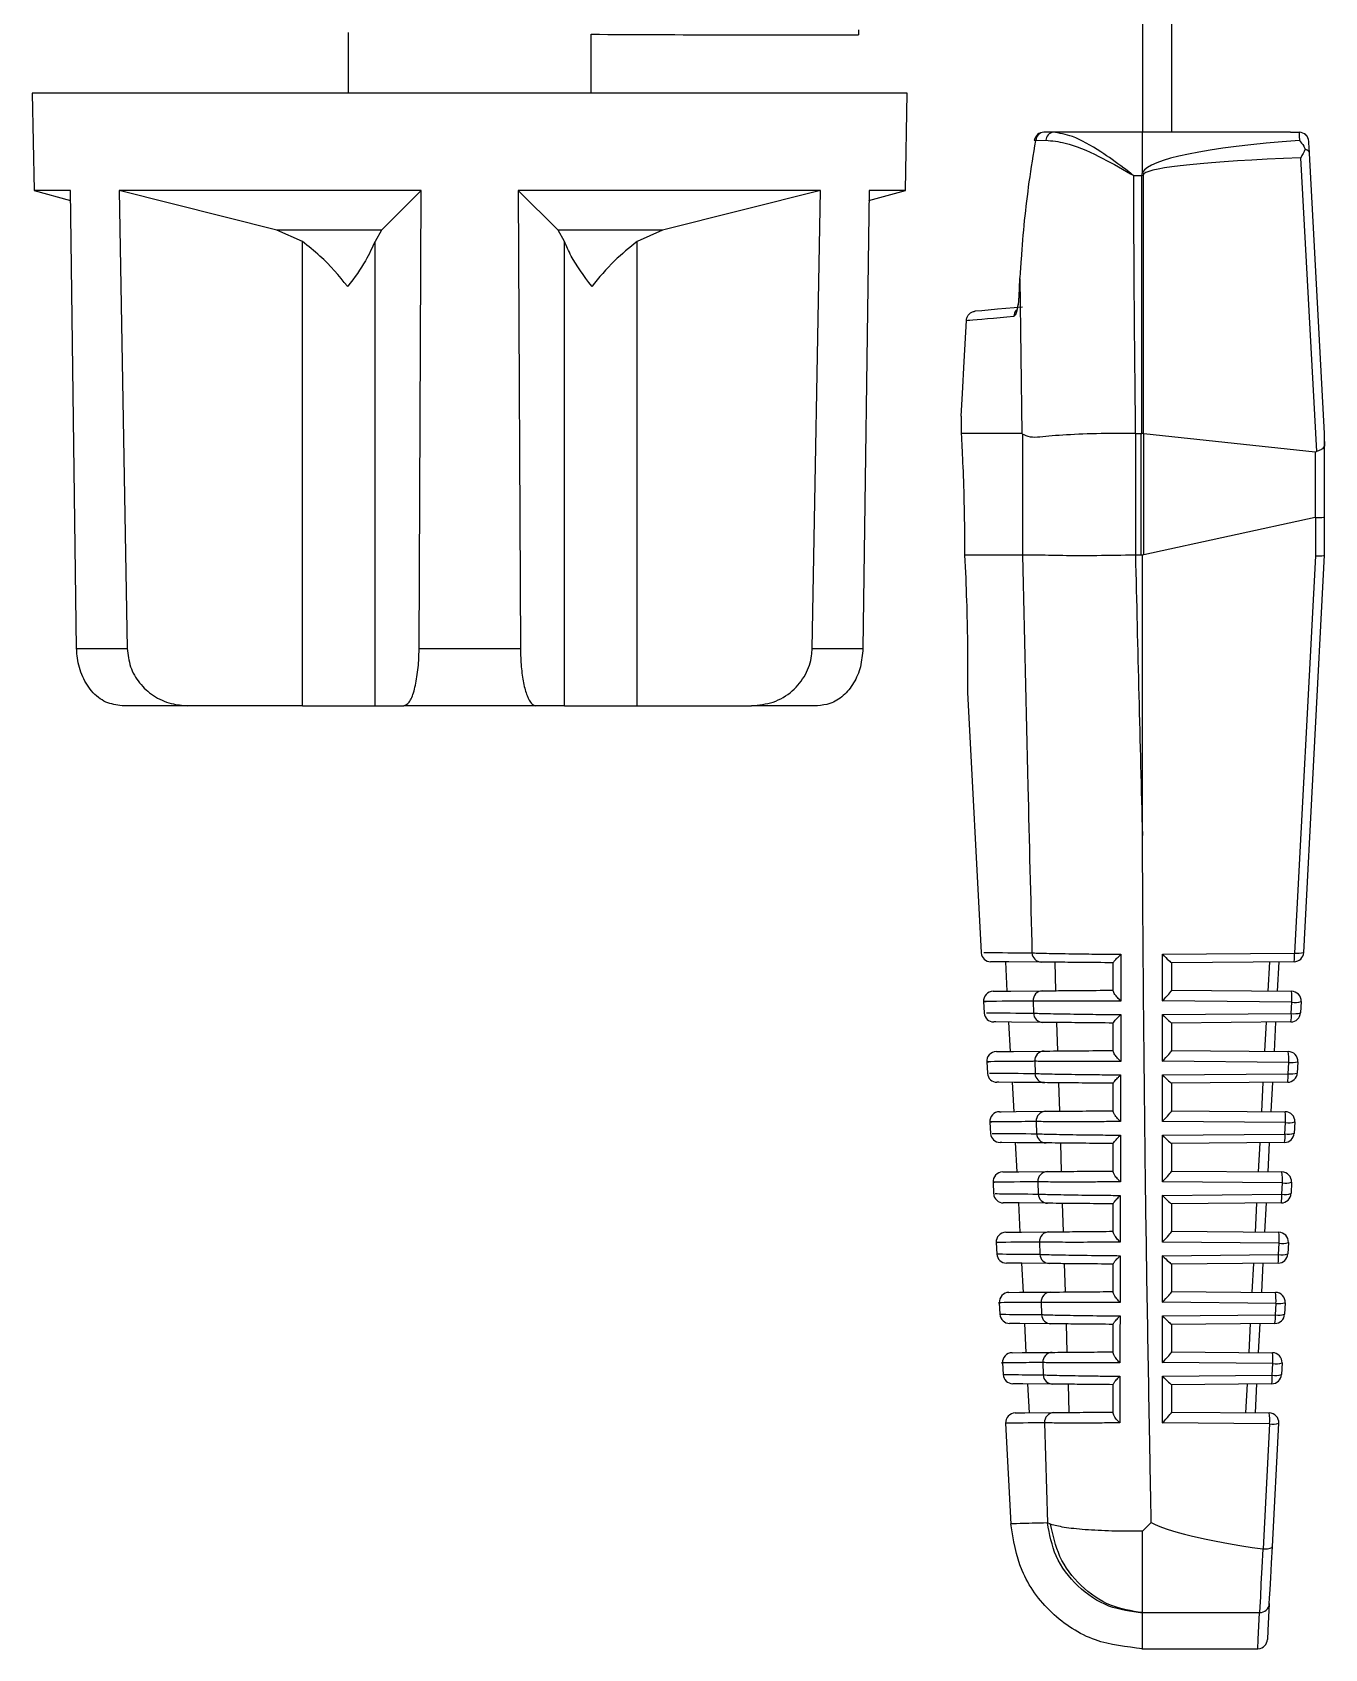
# Model space of a CAD drawing. Extents: x 7 to 113, y 1 to 87.
# Drawn here: x 16.12 to 17.45, y 31.733 to 33.396 of the extents above; entities that cross this region are included whole.
import ezdxf

# ---------------------------------------------------------------- set-up
doc = ezdxf.new("R2010")
doc.units = 0
doc.header["$MEASUREMENT"] = 0
doc.layers.add('OBJECT', color=7, linetype='CONTINUOUS')

msp = doc.modelspace()

# ---------------------------------------------------------------- linework, layer by layer
at = {"layer": 'OBJECT'}
for p, q in [((17.2621, 33.4747), (17.2621, 33.2932)), ((17.2921, 33.4747), (17.2921, 33.2932)), ((16.4451, 33.3959), (16.4451, 33.3332)), ((16.6951, 33.3332), (16.6951, 33.394)), ((16.9701, 33.3985), (16.9701, 33.3932)), ((16.1201, 33.3332), (16.1219, 33.2332)), ((17.0201, 33.3332), (16.1201, 33.3332)), ((17.0184, 33.2332), (17.0201, 33.3332)), ((17.1704, 33.2932), (17.1608, 33.2932)), ((17.2621, 33.2932), (17.1704, 33.2932)), ((17.2621, 33.2518), (17.2621, 33.2932)), ((17.4144, 33.2932), (17.2621, 33.2932)), ((17.4144, 33.2932), (17.4234, 33.2931)), ((17.1524, 33.2846), (17.1629, 33.2849)), ((17.4496, 32.9832), (17.434, 33.2715)), ((17.4249, 33.2668), (17.4413, 32.9646)), ((17.2529, 33.2488), (17.2614, 33.2488)), ((17.2614, 32.9832), (17.2614, 33.2488)), ((17.2629, 33.2487), (17.2629, 32.9831)), ((16.1219, 33.2332), (16.1595, 33.2231)), ((16.1593, 33.2332), (16.1219, 33.2332)), ((16.1657, 32.7622), (16.1593, 33.2332)), ((16.5201, 33.2332), (16.2093, 33.2332)), ((16.2093, 33.2332), (16.2178, 32.7622)), ((16.3718, 33.1924), (16.2093, 33.2332)), ((16.5201, 33.2332), (16.4792, 33.1924)), ((16.518, 32.7622), (16.5201, 33.2332)), ((16.9309, 33.2332), (16.6201, 33.2332)), ((16.6201, 33.2332), (16.6222, 32.7622)), ((16.661, 33.1924), (16.6201, 33.2332)), ((16.9309, 33.2332), (16.7685, 33.1924)), ((16.9225, 32.7622), (16.9309, 33.2332)), ((16.9809, 33.2332), (16.9746, 32.7622)), ((16.9808, 33.2231), (17.0184, 33.2332)), ((17.0184, 33.2332), (16.9809, 33.2332)), ((16.4792, 33.1924), (16.3718, 33.1924)), ((16.3979, 33.1807), (16.3718, 33.1924)), ((16.4792, 33.1924), (16.4727, 33.1807)), ((16.7685, 33.1924), (16.661, 33.1924)), ((16.6676, 33.1807), (16.661, 33.1924)), ((16.7685, 33.1924), (16.7423, 33.1807)), ((16.3979, 32.7032), (16.3979, 33.1807)), ((16.4727, 32.7032), (16.4727, 33.1807)), ((16.6676, 32.7032), (16.6676, 33.1807)), ((16.7423, 32.7032), (16.7423, 33.1807)), ((17.1353, 33.1243), (17.1362, 33.1424)), ((17.1362, 33.1424), (17.136, 33.1425)), ((17.1362, 33.1424), (17.1381, 32.9832)), ((17.1353, 33.1243), (17.135, 33.1243)), ((17.081, 33.0996), (17.081, 33.0996)), ((17.0756, 33.0011), (17.0756, 33.001)), ((17.1381, 32.9832), (17.0757, 32.9832)), ((17.1381, 32.9832), (17.1388, 32.9827)), ((17.1388, 32.9827), (17.1388, 32.8582)), ((17.2554, 32.8582), (17.2554, 32.9832)), ((17.2554, 32.9832), (17.2606, 32.9832)), ((17.2606, 32.9832), (17.2606, 32.8582)), ((17.2629, 32.9831), (17.2614, 32.9832)), ((17.2637, 32.8586), (17.2637, 32.9831)), ((17.2637, 32.9831), (17.4399, 32.9644)), ((17.4496, 32.9749), (17.4496, 32.9832)), ((17.4496, 32.8974), (17.4496, 32.9749)), ((17.4399, 32.9644), (17.4399, 32.8968)), ((17.4399, 32.8968), (17.2637, 32.8586)), ((17.4402, 32.8968), (17.4402, 32.8573)), ((17.4496, 32.8582), (17.4496, 32.8974)), ((17.1388, 32.8582), (17.0792, 32.8582)), ((17.1388, 32.8582), (17.1388, 32.8582)), ((17.2606, 32.8582), (17.2554, 32.8582)), ((17.2621, 32.5696), (17.2621, 32.8581)), ((17.4402, 32.8573), (17.4186, 32.4487)), ((17.4281, 32.4494), (17.4496, 32.8582)), ((17.4496, 32.8582), (17.4496, 32.8582)), ((16.1657, 32.7622), (16.2178, 32.7622)), ((16.518, 32.7622), (16.6222, 32.7622)), ((16.9225, 32.7622), (16.9746, 32.7622)), ((17.0821, 32.7168), (17.0961, 32.4492)), ((16.2802, 32.7032), (16.2124, 32.7032)), ((16.3979, 32.7032), (16.2802, 32.7032)), ((16.3979, 32.7032), (16.4727, 32.7032)), ((16.4727, 32.7032), (16.5023, 32.7032)), ((16.638, 32.7032), (16.5023, 32.7032)), ((16.6676, 32.7032), (16.638, 32.7032)), ((16.6676, 32.7032), (16.7423, 32.7032)), ((16.7423, 32.7032), (16.86, 32.7032)), ((16.9279, 32.7032), (16.86, 32.7032)), ((17.1231, 32.4096), (17.1216, 32.4398)), ((17.2827, 32.4475), (17.4186, 32.4487)), ((17.2827, 32.3995), (17.2827, 32.4475)), ((17.4182, 32.4399), (17.2921, 32.4388)), ((17.3915, 32.4097), (17.3931, 32.4397)), ((17.4025, 32.4398), (17.4009, 32.4096)), ((17.1719, 32.4394), (17.1728, 32.4101)), ((17.2321, 32.4099), (17.2321, 32.4389)), ((17.2921, 32.4388), (17.2921, 32.4104)), ((17.2921, 32.4106), (17.4155, 32.4095)), ((17.0987, 32.3989), (17.0993, 32.3872)), ((17.1498, 32.3994), (17.1501, 32.387)), ((17.4159, 32.3983), (17.2827, 32.3995)), ((17.4153, 32.3867), (17.4159, 32.3983)), ((17.4254, 32.399), (17.4248, 32.3874)), ((17.1264, 32.3477), (17.1248, 32.3778)), ((17.1739, 32.3774), (17.1748, 32.3481)), ((17.2321, 32.3478), (17.2321, 32.377)), ((17.2827, 32.3855), (17.4153, 32.3867)), ((17.2827, 32.3375), (17.2827, 32.3855)), ((17.4149, 32.3779), (17.2921, 32.3768)), ((17.2921, 32.3768), (17.2921, 32.3484)), ((17.3882, 32.3478), (17.3898, 32.3777)), ((17.3992, 32.3778), (17.3976, 32.3477)), ((17.2921, 32.3486), (17.4122, 32.3475)), ((17.102, 32.3369), (17.1026, 32.3252)), ((17.1513, 32.3375), (17.1517, 32.3249)), ((17.4127, 32.3363), (17.2827, 32.3375)), ((17.2827, 32.3235), (17.412, 32.3247)), ((17.2827, 32.2755), (17.2827, 32.3235)), ((17.412, 32.3247), (17.4127, 32.3363)), ((17.4221, 32.337), (17.4215, 32.3254)), ((17.1281, 32.3159), (17.1297, 32.2855)), ((17.1758, 32.3153), (17.1767, 32.2861)), ((17.2321, 32.2857), (17.2321, 32.315)), ((17.4116, 32.3159), (17.2921, 32.3148)), ((17.2921, 32.3148), (17.2921, 32.2864)), ((17.385, 32.2858), (17.3865, 32.3157)), ((17.396, 32.3158), (17.3944, 32.2857)), ((17.1052, 32.275), (17.1058, 32.2632)), ((17.153, 32.2755), (17.1533, 32.2629)), ((17.4094, 32.2744), (17.2827, 32.2755)), ((17.2921, 32.2866), (17.409, 32.2856)), ((17.4088, 32.2626), (17.4094, 32.2744)), ((17.4188, 32.2751), (17.4182, 32.2633)), ((17.2827, 32.2615), (17.4088, 32.2626)), ((17.2827, 32.2135), (17.2827, 32.2615)), ((17.1313, 32.2539), (17.1329, 32.2236)), ((17.1777, 32.2533), (17.1786, 32.2241)), ((17.2321, 32.2237), (17.2321, 32.253)), ((17.4083, 32.2539), (17.2921, 32.2528)), ((17.2921, 32.2528), (17.2921, 32.2244)), ((17.3817, 32.2238), (17.3833, 32.2536)), ((17.3927, 32.2537), (17.3911, 32.2237)), ((17.2921, 32.2246), (17.4057, 32.2236)), ((17.1085, 32.213), (17.1091, 32.2012)), ((17.1546, 32.2135), (17.1549, 32.2009)), ((17.4061, 32.2124), (17.2827, 32.2135)), ((17.4055, 32.2006), (17.4061, 32.2124)), ((17.4156, 32.2131), (17.415, 32.2013)), ((17.1346, 32.1919), (17.1362, 32.1616)), ((17.1796, 32.1913), (17.1806, 32.1621)), ((17.2321, 32.1616), (17.2321, 32.191)), ((17.2827, 32.1995), (17.4055, 32.2006)), ((17.2827, 32.1515), (17.2827, 32.1995)), ((17.4051, 32.1918), (17.2921, 32.1908)), ((17.2921, 32.1908), (17.2921, 32.1624)), ((17.3784, 32.1618), (17.38, 32.1916)), ((17.3894, 32.1917), (17.3878, 32.1618)), ((17.2921, 32.1626), (17.4024, 32.1616)), ((17.1117, 32.1511), (17.1123, 32.1392)), ((17.1563, 32.1515), (17.1566, 32.1389)), ((17.4028, 32.1504), (17.2827, 32.1515)), ((17.4022, 32.1386), (17.4028, 32.1504)), ((17.4123, 32.1511), (17.4117, 32.1393)), ((17.1378, 32.1299), (17.1394, 32.0996)), ((17.1816, 32.1293), (17.1825, 32.1002)), ((17.2321, 32.0995), (17.2321, 32.1291)), ((17.2827, 32.1375), (17.4022, 32.1386)), ((17.2827, 32.0895), (17.2827, 32.1375)), ((17.4018, 32.1298), (17.2921, 32.1288)), ((17.2921, 32.1288), (17.2921, 32.1004)), ((17.3751, 32.0999), (17.3767, 32.1296)), ((17.3861, 32.1297), (17.3846, 32.0998)), ((17.2921, 32.1006), (17.3991, 32.0997)), ((17.1149, 32.0891), (17.1156, 32.0772)), ((17.158, 32.0895), (17.1583, 32.0769)), ((17.3996, 32.0884), (17.2827, 32.0895)), ((17.2827, 32.0755), (17.3989, 32.0766)), ((17.2827, 32.0275), (17.2827, 32.0755)), ((17.3989, 32.0766), (17.3996, 32.0884)), ((17.409, 32.0891), (17.4084, 32.0772)), ((17.1426, 32.0378), (17.1411, 32.0676)), ((17.1836, 32.0673), (17.1845, 32.0382)), ((17.2321, 32.0375), (17.2321, 32.0671)), ((17.3985, 32.0678), (17.2921, 32.0668)), ((17.2921, 32.0668), (17.2921, 32.0384)), ((17.3719, 32.0379), (17.3734, 32.0676)), ((17.3829, 32.0676), (17.3813, 32.0378)), ((17.1182, 32.0272), (17.1188, 32.0152)), ((17.1597, 32.0275), (17.16, 32.0149)), ((17.3963, 32.0265), (17.2827, 32.0275)), ((17.2921, 32.0386), (17.3959, 32.0377)), ((17.3957, 32.0145), (17.3963, 32.0265)), ((17.4058, 32.0272), (17.4051, 32.0152)), ((17.2827, 32.0135), (17.3957, 32.0145)), ((17.2827, 31.9655), (17.2827, 32.0135)), ((17.1459, 31.9758), (17.1443, 32.0056)), ((17.1856, 32.0053), (17.1865, 31.9762)), ((17.2321, 31.9754), (17.2321, 32.0051)), ((17.3952, 32.0057), (17.2921, 32.0048)), ((17.2921, 32.0048), (17.2921, 31.9764)), ((17.3686, 31.9759), (17.3702, 32.0055)), ((17.3796, 32.0056), (17.378, 31.9758)), ((17.2921, 31.9766), (17.3926, 31.9757)), ((17.1214, 31.9652), (17.1269, 31.8612)), ((17.1614, 31.9655), (17.1644, 31.8626)), ((17.393, 31.9645), (17.2827, 31.9655)), ((17.393, 31.9645), (17.3862, 31.8358)), ((17.3958, 31.8382), (17.4025, 31.9652)), ((17.1677, 31.8612), (17.1644, 31.8626)), ((17.2621, 31.854), (17.2712, 31.8631)), ((17.3862, 31.8358), (17.3859, 31.8359)), ((17.2621, 31.7703), (17.3827, 31.7703)), ((17.2621, 31.7698), (17.2621, 31.7703)), ((17.2617, 31.7332), (17.3808, 31.7332))]:
    msp.add_line(p, q, dxfattribs=at)
at = {"layer": 'OBJECT', "flags": 128}
for points in [[(17.4234, 33.2931), (17.4234, 33.2919), (17.4235, 33.2891), (17.4237, 33.2848)], [(17.434, 33.2715), (17.4337, 33.2778), (17.4334, 33.2819), (17.4333, 33.2837)], [(17.136, 33.1425), (17.1353, 33.1297), (17.135, 33.1243)], [(17.1388, 33.1133), (17.1131, 33.111), (17.0969, 33.1096), (17.0901, 33.109)], [(17.0756, 33.0011), (17.0769, 33.0243), (17.0787, 33.0572), (17.081, 33.0996)], [(17.1582, 32.4395), (17.1248, 32.4398), (17.1081, 32.4399), (17.106, 32.4399)], [(17.1086, 32.4095), (17.1106, 32.4095), (17.1269, 32.4097), (17.1594, 32.41)], [(17.1597, 32.3775), (17.1274, 32.3778), (17.1112, 32.3779), (17.1092, 32.3779)], [(17.1119, 32.3475), (17.1138, 32.3476), (17.1296, 32.3477), (17.161, 32.348)], [(17.1613, 32.3155), (17.1301, 32.3157), (17.1144, 32.3159), (17.1125, 32.3159)], [(17.1151, 32.2856), (17.117, 32.2856), (17.1323, 32.2857), (17.1626, 32.286)], [(17.163, 32.2535), (17.1328, 32.2537), (17.1176, 32.2538), (17.1157, 32.2539)], [(17.1184, 32.2236), (17.1202, 32.2236), (17.1349, 32.2237), (17.1643, 32.224)], [(17.1646, 32.1914), (17.1354, 32.1917), (17.1208, 32.1918), (17.119, 32.1918)], [(17.1216, 32.1616), (17.1234, 32.1616), (17.1376, 32.1618), (17.166, 32.162)], [(17.1663, 32.1294), (17.1381, 32.1297), (17.124, 32.1298), (17.1222, 32.1298)], [(17.1248, 32.0997), (17.1248, 32.0997), (17.1356, 32.0998), (17.1677, 32.1)], [(17.168, 32.0674), (17.1361, 32.0677), (17.1255, 32.0678)], [(17.1281, 32.0377), (17.1281, 32.0377), (17.1384, 32.0378), (17.1694, 32.038)], [(17.1698, 32.0054), (17.139, 32.0057), (17.1287, 32.0058)], [(17.1313, 31.9757), (17.1313, 31.9757), (17.1413, 31.9758), (17.1712, 31.9761)], [(17.3859, 31.8359), (17.3849, 31.8167), (17.3841, 31.8), (17.3835, 31.7864), (17.383, 31.7764), (17.3827, 31.7703)], [(17.3927, 31.7796), (17.393, 31.7851), (17.3934, 31.794), (17.3941, 31.8062), (17.3949, 31.8211), (17.3958, 31.8382)], [(17.3927, 31.7796), (17.3912, 31.7519), (17.3907, 31.7427)], [(17.3808, 31.7332), (17.3812, 31.7425), (17.3827, 31.7703)]]:
    msp.add_lwpolyline(points, dxfattribs=at)
at = {"layer": 'OBJECT'}
for centre, radius, start, end in [((16.9701, 84.0532), 50.66, 269.68898, 270), ((17.1608, 33.2832), 0.01, 90, 170.7454), ((17.1615, 33.2842), 0.00906, 94.3607, 177.1826), ((17.1715, 33.2847), 0.00857, 97.2266, 178.6423), ((17.4234, 33.2831), 0.00999, 3.1459, 90.0496), ((17.4235, 33.2925), 0.000645, 89.1472, 101.7672), ((17.4234, 33.2831), 0.01, 3.1059, 89.191), ((17.1502, 33.2736), 0.0112, 78.5504, 86.3217), ((17.2613, 33.1288), 0.1199, 89.2397, 89.9936), ((17.1751, 33.1602), 0.1263, 45.477, 46.4723), ((17.14, 33.1034), 0.0101, 138.8484, 177.3873), ((17.1061, 32.4499), 0.01, 185.8247, 269.5), ((17.1584, 32.4494), 0.00987, 182.2588, 268.8659), ((17.4181, 32.4499), 0.01, 270.5, 356.9774), ((17.3777, 32.4464), 0.041, 351.0019, 3.3134), ((17.4219, 32.4689), 0.0204, 260.7339, 287.6061), ((17.1087, 32.3995), 0.01, 90.5, 185.5324), ((17.1596, 32.4001), 0.0099, 91.2088, 183.629), ((17.3615, 32.4018), 0.0545, 356.3176, 8.1347), ((17.4154, 32.3995), 0.01, 356.9774, 89.5), ((17.4192, 32.4184), 0.0204, 260.7174, 287.6224), ((17.1093, 32.3879), 0.01, 185.4601, 269.5), ((17.1599, 32.3874), 0.00987, 182.2857, 268.8816), ((17.4148, 32.3879), 0.01, 270.5, 356.9774), ((17.3744, 32.3843), 0.041, 350.9994, 3.3163), ((17.4186, 32.4068), 0.0204, 260.7216, 287.6111), ((17.1119, 32.3375), 0.01, 90.5, 185.1668), ((17.1612, 32.3381), 0.0099, 91.1897, 183.6057), ((17.3583, 32.3398), 0.0545, 356.3171, 8.1354), ((17.4121, 32.3375), 0.01, 356.9774, 89.5), ((17.1126, 32.3259), 0.01, 185.0939, 269.5), ((17.1615, 32.3253), 0.00988, 182.307, 268.9021), ((17.4115, 32.3259), 0.01, 270.5, 356.9774), ((17.3711, 32.3223), 0.041, 350.9998, 3.3139), ((17.4153, 32.3448), 0.0204, 260.7171, 287.6229), ((17.4159, 32.3565), 0.0204, 260.7174, 287.6224), ((17.1152, 32.2756), 0.01, 90.5, 184.7997), ((17.1628, 32.2761), 0.00991, 91.1677, 183.5862), ((17.355, 32.2779), 0.0545, 356.3187, 8.1338), ((17.4089, 32.2756), 0.01, 356.9774, 89.5), ((17.4127, 32.2945), 0.0204, 260.7216, 287.6111), ((17.1158, 32.2639), 0.01, 184.7262, 269.5), ((17.1632, 32.2633), 0.00988, 182.3291, 268.9216), ((17.4082, 32.2639), 0.01, 270.5, 356.9774), ((17.3679, 32.2603), 0.041, 350.9987, 3.3166), ((17.4121, 32.2828), 0.0204, 260.7174, 287.6224), ((17.1184, 32.2136), 0.01, 90.5, 184.4312), ((17.1645, 32.2141), 0.00991, 91.1426, 183.5715), ((17.3517, 32.2159), 0.0545, 356.3195, 8.1328), ((17.4056, 32.2136), 0.01, 356.9774, 89.5), ((17.4094, 32.2325), 0.0204, 260.7174, 287.6224), ((17.1191, 32.2018), 0.01, 184.357, 269.5), ((17.1648, 32.2013), 0.00988, 182.3504, 268.9411), ((17.405, 32.2018), 0.01, 270.5, 356.9774), ((17.3646, 32.1982), 0.041, 351.0002, 3.3131), ((17.4088, 32.2208), 0.0204, 260.7339, 287.6061), ((17.1217, 32.1516), 0.01, 90.5, 184.0611), ((17.1662, 32.1521), 0.00991, 91.1208, 183.5527), ((17.3484, 32.1539), 0.0545, 356.3183, 8.1342), ((17.4023, 32.1516), 0.01, 356.9774, 89.5), ((17.4061, 32.1705), 0.0204, 260.714, 287.6259), ((17.1223, 32.1398), 0.01, 183.9863, 269.5), ((17.1665, 32.1393), 0.00989, 182.3725, 268.9596), ((17.4017, 32.1398), 0.01, 270.5, 356.9774), ((17.3613, 32.1362), 0.041, 350.9994, 3.3163), ((17.4055, 32.1587), 0.0204, 260.7213, 287.6116), ((17.1249, 32.0897), 0.01, 90.5, 183.6897), ((17.1679, 32.0901), 0.00991, 91.1054, 183.5316), ((17.3451, 32.0919), 0.0545, 356.3186, 8.1337), ((17.399, 32.0897), 0.01, 356.9774, 89.5), ((17.1256, 32.0778), 0.01, 183.6143, 269.5), ((17.1682, 32.0773), 0.00989, 182.3926, 268.9785), ((17.3984, 32.0778), 0.01, 270.5, 356.9774), ((17.358, 32.0742), 0.041, 351.0013, 3.3124), ((17.4022, 32.0967), 0.0204, 260.7174, 287.6225), ((17.4029, 32.1086), 0.0204, 260.7342, 287.6057), ((17.1282, 32.0277), 0.01, 90.5, 183.317), ((17.1696, 32.0281), 0.00992, 91.0792, 183.5157), ((17.3419, 32.03), 0.0545, 356.3195, 8.1328), ((17.3958, 32.0277), 0.01, 356.9774, 89.5), ((17.3996, 32.0466), 0.0204, 260.7174, 287.6224), ((17.1288, 32.0158), 0.01, 183.2409, 269.5), ((17.1699, 32.0153), 0.00989, 182.413, 268.997), ((17.3951, 32.0157), 0.01, 270.5, 356.9774), ((17.3547, 32.0122), 0.041, 351.0019, 3.3134), ((17.399, 32.0347), 0.0204, 260.7171, 287.6229), ((17.1314, 31.9657), 0.01, 90.5, 183.0138), ((17.1713, 31.9661), 0.00992, 91.0575, 183.4986), ((17.3386, 31.968), 0.0545, 356.3183, 8.1342), ((17.3925, 31.9657), 0.01, 356.9774, 89.5), ((17.3963, 31.9846), 0.0204, 260.7216, 287.6111), ((17.3828, 31.7802), 0.00991, 269.4424, 356.5322), ((17.3808, 31.7432), 0.01, 273.5738, 356.9774)]:
    msp.add_arc(centre, radius, start, end, dxfattribs=at)
for centre, major_axis, ratio, start_param, end_param in [((17.8309, 33.2332), (0.5695, -0.0157), 0.101686, 2.370066, 3.09173), ((17.8324, 33.241), (0.5695, -0.0078), 0.050872, 2.368959, 3.089624), ((19.3246, 33.341), (0, 7.8848), 0.262774, 1.582496, 1.616187), ((17.8309, 33.2332), (0.5695, -0.0157), 0.101686, 3.09173, 3.144394), ((17.8324, 33.241), (0.5695, -0.0078), 0.050872, 3.089624, 3.142288), ((17.2554, 33.4311), (0, 0.4478), 0.267949, 3.137388, 3.141593), ((17.2606, 33.4311), (0, 0.4478), 0.267949, 3.141593, 3.148103), ((17.2606, 33.4314), (-0.007, 0.4485), 0.267094, 3.102585, 3.109102), ((17.4396, 33.0018), (-0.0006, 0.0374), 0.267094, 3.109102, 3.249703), ((17.4396, 32.8152), (0.0005, 0.0816), 0.122438, 0.001196, 0.027376), ((17.4396, 32.8974), (0.01, 0), 0.061163, 4.764749, 6.283185), ((17.2554, 31.8809), (0, 0.9773), 0.122785, 0, 0.00334), ((19.3246, 36.8766), (0, 19.0675), 0.111038, 1.783132, 1.798644), ((17.2606, 31.8809), (0, 0.9773), 0.122785, 6.270094, 6.283185), ((17.2606, 31.8802), (0.0064, 0.9787), 0.122438, 0.027376, 0.040465), ((17.4396, 32.8585), (0.01, -0.00026), 0.120424, 4.767926, 6.280008), ((17.2821, 32.4488), (0.00999, -0.00991), 0.035372, 4.799799, 6.248135), ((17.2821, 32.4007), (0.00996, 0.00988), 0.087934, 4.677799, 6.196235), ((17.2821, 32.3868), (0.00999, -0.00991), 0.035372, 4.799799, 6.248135), ((17.2821, 32.3387), (0.00996, 0.00988), 0.087934, 4.677799, 6.196235), ((17.2821, 32.3248), (0.00999, -0.00991), 0.035372, 4.799799, 6.248135), ((17.2821, 32.2767), (0.00996, 0.00988), 0.087934, 4.677799, 6.196235), ((17.2821, 32.2628), (0.00999, -0.00991), 0.035372, 4.799799, 6.248135), ((17.2821, 32.2147), (0.00996, 0.00988), 0.087934, 4.677799, 6.196235), ((17.2821, 32.2008), (0.00999, -0.00991), 0.035372, 4.799799, 6.248135), ((17.2821, 32.1527), (0.00996, 0.00988), 0.087934, 4.677799, 6.196235), ((17.2821, 32.1388), (0.00999, -0.00991), 0.035372, 4.799799, 6.248135), ((17.2821, 32.0907), (0.00996, 0.00988), 0.087934, 4.677799, 6.196235), ((17.2821, 32.0768), (0.00999, -0.00991), 0.035372, 4.799799, 6.248135), ((17.2821, 32.0287), (0.00996, 0.00988), 0.087934, 4.677799, 6.196235), ((17.2821, 32.0148), (0.00999, -0.00991), 0.035372, 4.799799, 6.248135), ((17.2821, 31.9667), (0.00996, 0.00988), 0.087934, 4.677799, 6.196235), ((19.5519, 31.8883), (2.2897, 0.0147), 0.052015, 3.230394, 3.471508)]:
    msp.add_ellipse(centre, major_axis=major_axis, ratio=ratio, start_param=start_param, end_param=end_param, dxfattribs=at)
for points, knots in [([(17.2529, 33.2488), (17.2528, 33.2488), (17.2517, 33.2496), (17.2484, 33.2522), (17.2373, 33.2607), (17.2169, 33.2751), (17.1915, 33.2899), (17.1768, 33.2922), (17.1704, 33.2932)], [0, 0, 0, 0, 0.003661, 0.034964, 0.112489, 0.381453, 0.732442, 1, 1, 1, 1]), ([(17.1362, 33.1424), (17.1367, 33.1491), (17.1388, 33.1824), (17.1435, 33.2299), (17.1501, 33.2704), (17.1524, 33.2846)], [0, 0, 0, 0, 0.13968, 0.698662, 1, 1, 1, 1]), ([(17.1629, 33.2849), (17.1693, 33.2843), (17.1857, 33.2828), (17.2158, 33.2696), (17.2398, 33.2565), (17.2517, 33.2494), (17.2528, 33.2488), (17.2529, 33.2488)], [0, 0, 0, 0, 0.244744, 0.626729, 0.967928, 0.996145, 1, 1, 1, 1]), ([(17.4237, 33.2848), (17.4238, 33.2848), (17.4252, 33.2832), (17.4273, 33.2803), (17.4291, 33.2767), (17.4296, 33.2756)], [0, 0, 0, 0, 0.021179, 0.717118, 1, 1, 1, 1]), ([(17.4296, 33.2756), (17.4281, 33.2728), (17.4266, 33.2699), (17.4249, 33.2668), (17.4249, 33.2668)], [0, 0, 0, 0, 0.979999, 1, 1, 1, 1]), ([(17.434, 33.2715), (17.434, 33.2715), (17.434, 33.2719), (17.4337, 33.2728), (17.4327, 33.2742), (17.431, 33.2752), (17.4299, 33.2756), (17.4296, 33.2756)], [0, 0, 0, 0, 0.017168, 0.202288, 0.556603, 0.898387, 1, 1, 1, 1]), ([(16.4444, 33.1344), (16.4444, 33.1345), (16.436, 33.1452), (16.4214, 33.1623), (16.404, 33.1759), (16.3979, 33.1807)], [0, 0, 0, 0, 0.004609, 0.647696, 1, 1, 1, 1]), ([(16.4727, 33.1807), (16.4698, 33.1743), (16.4634, 33.1604), (16.4515, 33.1434), (16.4445, 33.1345), (16.4444, 33.1344)], [0, 0, 0, 0, 0.458105, 0.995394, 1, 1, 1, 1]), ([(16.6958, 33.1344), (16.6957, 33.1345), (16.6874, 33.1452), (16.6756, 33.1623), (16.6697, 33.1759), (16.6676, 33.1807)], [0, 0, 0, 0, 0.004609, 0.647696, 1, 1, 1, 1]), ([(16.7423, 33.1807), (16.7344, 33.1743), (16.7171, 33.1604), (16.7028, 33.1434), (16.6959, 33.1345), (16.6958, 33.1344)], [0, 0, 0, 0, 0.4581043, 0.9953935, 1, 1, 1, 1]), ([(17.1299, 33.1038), (17.1304, 33.1041), (17.1314, 33.1047), (17.1329, 33.1084), (17.1342, 33.1137), (17.135, 33.1194), (17.1352, 33.123), (17.1353, 33.1243)], [0, 0, 0, 0, 0.219062, 0.438015, 0.65921, 0.879994, 1, 1, 1, 1]), ([(17.135, 33.1243), (17.1349, 33.1224), (17.1346, 33.1185), (17.1338, 33.1138), (17.1331, 33.111), (17.1326, 33.1098), (17.1326, 33.1098), (17.1326, 33.1098)], [0, 0, 0, 0, 0.271922, 0.563063, 0.781765, 0.936439, 1, 1, 1, 1]), ([(17.081, 33.0996), (17.0811, 33.1007), (17.0815, 33.1029), (17.0834, 33.1058), (17.0859, 33.1079), (17.0883, 33.1088), (17.0897, 33.109), (17.0901, 33.109)], [0, 0, 0, 0, 0.235922, 0.471828, 0.707762, 0.92541, 1, 1, 1, 1]), ([(17.081, 33.0996), (17.0811, 33.0996), (17.0816, 33.0996), (17.0872, 33.1001), (17.1108, 33.1022), (17.1299, 33.1038)], [0, 0, 0, 0, 0.045653, 0.228294, 1, 1, 1, 1]), ([(17.0756, 33.001), (17.0756, 32.9983), (17.0757, 32.9948), (17.0757, 32.9852), (17.0757, 32.9832)], [0, 0, 0, 0, 0.7918078, 1, 1, 1, 1]), ([(17.0757, 32.9832), (17.0757, 32.9832), (17.0757, 32.9832), (17.0757, 32.9832), (17.0757, 32.9831), (17.0757, 32.983), (17.0757, 32.983)], [0, 0, 0, 0, 0.344834, 0.691981, 0.859587, 1, 1, 1, 1]), ([(17.0757, 32.983), (17.0762, 32.9739), (17.0772, 32.9556), (17.0787, 32.9135), (17.0792, 32.8793), (17.0792, 32.8608), (17.0792, 32.8582)], [0, 0, 0, 0, 0.315106, 0.632946, 0.949791, 1, 1, 1, 1]), ([(17.2549, 32.9832), (17.2497, 32.9833), (17.2311, 32.9835), (17.2001, 32.9827), (17.168, 32.9811), (17.1475, 32.978), (17.1412, 32.9814), (17.1388, 32.9827)], [0, 0, 0, 0, 0.097508, 0.35133, 0.599304, 0.843154, 1, 1, 1, 1]), ([(17.4496, 32.9749), (17.4496, 32.9734), (17.4496, 32.9709), (17.4484, 32.9683), (17.4463, 32.9668), (17.4437, 32.9656), (17.442, 32.9649), (17.4413, 32.9646)], [0, 0, 0, 0, 0.2815117, 0.4771576, 0.6724687, 0.8784619, 1, 1, 1, 1]), ([(17.0792, 32.8582), (17.08, 32.8422), (17.0814, 32.8103), (17.0822, 32.7675), (17.0824, 32.7353), (17.0822, 32.7169), (17.0822, 32.7168), (17.0822, 32.7168)], [0, 0, 0, 0, 0.2131901, 0.4263748, 0.6398114, 0.8542116, 1, 1, 1, 1]), ([(17.255, 32.8582), (17.2415, 32.8579), (17.2145, 32.8574), (17.1789, 32.8575), (17.1515, 32.8583), (17.1429, 32.8583), (17.1388, 32.8582)], [0, 0, 0, 0, 0.253584, 0.507165, 0.760848, 1, 1, 1, 1]), ([(17.1388, 32.8582), (17.1406, 32.7789), (17.1437, 32.6425), (17.1471, 32.5061), (17.1485, 32.449)], [0, 0, 0, 0, 0.58145, 1, 1, 1, 1]), ([(16.2124, 32.7032), (16.2067, 32.704), (16.1955, 32.7054), (16.1807, 32.7172), (16.1703, 32.7343), (16.1662, 32.7504), (16.1658, 32.7597), (16.1657, 32.7622)], [0, 0, 0, 0, 0.241745, 0.484005, 0.711796, 0.922051, 1, 1, 1, 1]), ([(16.2178, 32.7622), (16.2185, 32.7558), (16.22, 32.743), (16.2299, 32.726), (16.2444, 32.7127), (16.262, 32.7046), (16.2744, 32.7037), (16.2802, 32.7032)], [0, 0, 0, 0, 0.198026, 0.39586, 0.598898, 0.81482, 1, 1, 1, 1]), ([(16.5023, 32.7032), (16.5042, 32.704), (16.508, 32.7054), (16.5129, 32.7172), (16.5164, 32.7343), (16.5178, 32.7504), (16.518, 32.7597), (16.518, 32.7622)], [0, 0, 0, 0, 0.241745, 0.484005, 0.711795, 0.922051, 1, 1, 1, 1]), ([(16.6222, 32.7622), (16.6224, 32.7558), (16.6228, 32.743), (16.6253, 32.726), (16.629, 32.7127), (16.6334, 32.7046), (16.6365, 32.7037), (16.638, 32.7032)], [0, 0, 0, 0, 0.198026, 0.395861, 0.598898, 0.81482, 1, 1, 1, 1]), ([(16.86, 32.7032), (16.8676, 32.704), (16.8826, 32.7054), (16.9024, 32.7172), (16.9162, 32.7343), (16.9218, 32.7504), (16.9223, 32.7597), (16.9225, 32.7622)], [0, 0, 0, 0, 0.241745, 0.4840054, 0.7117956, 0.922051, 1, 1, 1, 1]), ([(16.9746, 32.7622), (16.974, 32.7558), (16.9729, 32.743), (16.9655, 32.726), (16.9546, 32.7127), (16.9415, 32.7046), (16.9322, 32.7037), (16.9279, 32.7032)], [0, 0, 0, 0, 0.198026, 0.395861, 0.598898, 0.81482, 1, 1, 1, 1]), ([(17.2712, 31.8631), (17.2711, 31.8688), (17.2706, 31.8973), (17.2684, 32.0167), (17.2644, 32.2464), (17.2629, 32.4535), (17.2621, 32.5696)], [0, 0, 0, 0, 0.024147, 0.120738, 0.507103, 1, 1, 1, 1]), ([(17.099, 32.4494), (17.0995, 32.4494), (17.1005, 32.4494), (17.1311, 32.4491), (17.1485, 32.449)], [0, 0, 0, 0, 0.430575, 1, 1, 1, 1]), ([(17.1485, 32.449), (17.1503, 32.4489), (17.1556, 32.4487), (17.174, 32.4483), (17.2025, 32.4479), (17.226, 32.4476), (17.2374, 32.4475), (17.24, 32.4475)], [0, 0, 0, 0, 0.147376, 0.444496, 0.741154, 0.940222, 1, 1, 1, 1]), ([(17.2321, 32.4389), (17.2322, 32.4392), (17.2325, 32.4397), (17.2342, 32.4417), (17.2368, 32.4444), (17.239, 32.4465), (17.24, 32.4475), (17.24, 32.4475)], [0, 0, 0, 0, 0.192793, 0.4296508, 0.7493185, 0.9922623, 1, 1, 1, 1]), ([(17.24, 32.4475), (17.24, 32.4409), (17.24, 32.4249), (17.2399, 32.4089), (17.2399, 32.3994)], [0, 0, 0, 0, 0.412557, 1, 1, 1, 1]), ([(17.2321, 32.4388), (17.2208, 32.4389), (17.1982, 32.4391), (17.171, 32.4394), (17.1626, 32.4395), (17.1582, 32.4395)], [0, 0, 0, 0, 0.320862, 0.641681, 1, 1, 1, 1]), ([(17.1594, 32.41), (17.1633, 32.41), (17.171, 32.4101), (17.1969, 32.4103), (17.2202, 32.4105), (17.2321, 32.4106)], [0, 0, 0, 0, 0.327832, 0.655734, 1, 1, 1, 1]), ([(17.2399, 32.3994), (17.2399, 32.3995), (17.2387, 32.4006), (17.2364, 32.403), (17.234, 32.406), (17.2324, 32.4084), (17.2322, 32.4094), (17.2321, 32.4099)], [0, 0, 0, 0, 0.007975, 0.299097, 0.60291, 0.800708, 1, 1, 1, 1]), ([(17.1498, 32.3994), (17.1483, 32.3994), (17.1413, 32.3994), (17.1158, 32.3991), (17.0951, 32.399), (17.1005, 32.399), (17.1014, 32.399)], [0, 0, 0, 0, 0.041896, 0.209506, 0.881583, 1, 1, 1, 1]), ([(17.2399, 32.3994), (17.2373, 32.3994), (17.2282, 32.3993), (17.207, 32.3992), (17.1795, 32.3991), (17.1584, 32.3992), (17.1522, 32.3994), (17.1498, 32.3994)], [0, 0, 0, 0, 0.059553, 0.208066, 0.505163, 0.802607, 1, 1, 1, 1]), ([(17.1019, 32.3874), (17.1025, 32.3874), (17.1038, 32.3874), (17.1334, 32.3871), (17.1501, 32.387)], [0, 0, 0, 0, 0.438348, 1, 1, 1, 1]), ([(17.1501, 32.387), (17.1518, 32.3869), (17.1571, 32.3867), (17.1754, 32.3863), (17.2035, 32.3859), (17.2264, 32.3856), (17.2373, 32.3855), (17.2399, 32.3855)], [0, 0, 0, 0, 0.148954, 0.44926, 0.7491, 0.940502, 1, 1, 1, 1]), ([(17.2321, 32.3768), (17.2209, 32.3769), (17.1984, 32.3771), (17.172, 32.3774), (17.1639, 32.3774), (17.1597, 32.3775)], [0, 0, 0, 0, 0.324748, 0.649448, 1, 1, 1, 1]), ([(17.2321, 32.377), (17.2322, 32.3772), (17.2325, 32.3778), (17.2343, 32.3799), (17.2368, 32.3825), (17.239, 32.3846), (17.2399, 32.3855), (17.2399, 32.3855)], [0, 0, 0, 0, 0.197194, 0.440799, 0.768914, 0.992186, 1, 1, 1, 1]), ([(17.2399, 32.3855), (17.2399, 32.3789), (17.2398, 32.3629), (17.2398, 32.3469), (17.2398, 32.3374)], [0, 0, 0, 0, 0.412532, 1, 1, 1, 1]), ([(17.161, 32.348), (17.1648, 32.348), (17.1725, 32.3481), (17.198, 32.3483), (17.2207, 32.3485), (17.2321, 32.3486)], [0, 0, 0, 0, 0.331872, 0.663815, 1, 1, 1, 1]), ([(17.2398, 32.3374), (17.2397, 32.3375), (17.2386, 32.3385), (17.2364, 32.3408), (17.234, 32.3438), (17.2324, 32.3463), (17.2322, 32.3473), (17.2321, 32.3478)], [0, 0, 0, 0, 0.008047, 0.282711, 0.593788, 0.796118, 1, 1, 1, 1]), ([(17.1513, 32.3375), (17.15, 32.3374), (17.1431, 32.3374), (17.118, 32.3372), (17.0981, 32.337), (17.1035, 32.337), (17.1042, 32.337)], [0, 0, 0, 0, 0.0426258, 0.2131544, 0.8969409, 1, 1, 1, 1]), ([(17.1048, 32.3253), (17.1055, 32.3253), (17.1072, 32.3253), (17.1358, 32.3251), (17.1517, 32.3249)], [0, 0, 0, 0, 0.446366, 1, 1, 1, 1]), ([(17.2398, 32.3374), (17.2372, 32.3374), (17.2282, 32.3373), (17.2071, 32.3372), (17.18, 32.3372), (17.1596, 32.3372), (17.1536, 32.3374), (17.1513, 32.3375)], [0, 0, 0, 0, 0.059276, 0.209421, 0.509831, 0.810598, 1, 1, 1, 1]), ([(17.1517, 32.3249), (17.1534, 32.3249), (17.1586, 32.3246), (17.1768, 32.3242), (17.2044, 32.3239), (17.2268, 32.3236), (17.2372, 32.3235), (17.2397, 32.3235)], [0, 0, 0, 0, 0.150605, 0.454244, 0.75741, 0.940779, 1, 1, 1, 1]), ([(17.2321, 32.315), (17.2322, 32.3152), (17.2325, 32.3158), (17.2343, 32.318), (17.2369, 32.3207), (17.2389, 32.3227), (17.2397, 32.3235), (17.2397, 32.3235)], [0, 0, 0, 0, 0.2018376, 0.4525474, 0.7893896, 0.9921173, 1, 1, 1, 1]), ([(17.2397, 32.3235), (17.2397, 32.3169), (17.2397, 32.3009), (17.2396, 32.2849), (17.2396, 32.2754)], [0, 0, 0, 0, 0.412495, 1, 1, 1, 1]), ([(17.2321, 32.3148), (17.221, 32.3149), (17.1987, 32.3151), (17.1731, 32.3154), (17.1653, 32.3154), (17.1613, 32.3155)], [0, 0, 0, 0, 0.328834, 0.657619, 1, 1, 1, 1]), ([(17.153, 32.2755), (17.1516, 32.2755), (17.1448, 32.2754), (17.1202, 32.2752), (17.1012, 32.275), (17.1065, 32.2751), (17.1071, 32.2751)], [0, 0, 0, 0, 0.043381, 0.21693, 0.912835, 1, 1, 1, 1]), ([(17.2396, 32.2754), (17.2371, 32.2754), (17.2282, 32.2754), (17.2073, 32.2752), (17.1804, 32.2752), (17.1607, 32.2753), (17.1551, 32.2754), (17.153, 32.2755)], [0, 0, 0, 0, 0.059002, 0.210856, 0.514734, 0.81898, 1, 1, 1, 1]), ([(17.1626, 32.286), (17.1664, 32.286), (17.174, 32.2861), (17.199, 32.2863), (17.2212, 32.2865), (17.2321, 32.2866)], [0, 0, 0, 0, 0.336123, 0.672318, 1, 1, 1, 1]), ([(17.2396, 32.2754), (17.2396, 32.2755), (17.2388, 32.2762), (17.2368, 32.2783), (17.2343, 32.2813), (17.2325, 32.2841), (17.2322, 32.2852), (17.2321, 32.2857)], [0, 0, 0, 0, 0.008163, 0.206908, 0.537762, 0.791259, 1, 1, 1, 1]), ([(17.1076, 32.2633), (17.1085, 32.2633), (17.1105, 32.2633), (17.1382, 32.2631), (17.1533, 32.2629)], [0, 0, 0, 0, 0.454645, 1, 1, 1, 1]), ([(17.1533, 32.2629), (17.155, 32.2629), (17.1602, 32.2626), (17.1783, 32.2622), (17.2054, 32.2618), (17.2272, 32.2616), (17.2371, 32.2615), (17.2396, 32.2615)], [0, 0, 0, 0, 0.152333, 0.459461, 0.766109, 0.941054, 1, 1, 1, 1]), ([(17.2321, 32.253), (17.2322, 32.2533), (17.2325, 32.2539), (17.2344, 32.2562), (17.2369, 32.2588), (17.2388, 32.2608), (17.2395, 32.2615), (17.2396, 32.2615)], [0, 0, 0, 0, 0.206744, 0.464933, 0.810713, 0.992038, 1, 1, 1, 1]), ([(17.2396, 32.2615), (17.2396, 32.2549), (17.2395, 32.2389), (17.2395, 32.2229), (17.2395, 32.2134)], [0, 0, 0, 0, 0.4124702, 1, 1, 1, 1]), ([(17.2321, 32.2528), (17.2211, 32.2529), (17.1989, 32.2531), (17.1741, 32.2534), (17.1667, 32.2534), (17.163, 32.2535)], [0, 0, 0, 0, 0.333137, 0.666224, 1, 1, 1, 1]), ([(17.1643, 32.224), (17.168, 32.224), (17.1755, 32.2241), (17.2002, 32.2243), (17.2217, 32.2245), (17.2321, 32.2246)], [0, 0, 0, 0, 0.3406015, 0.6812762, 1, 1, 1, 1]), ([(17.2395, 32.2134), (17.2394, 32.2135), (17.2387, 32.2142), (17.2368, 32.2161), (17.2343, 32.2191), (17.2325, 32.222), (17.2322, 32.2231), (17.2321, 32.2237)], [0, 0, 0, 0, 0.008252, 0.187001, 0.525642, 0.786175, 1, 1, 1, 1]), ([(17.1546, 32.2135), (17.1533, 32.2135), (17.1466, 32.2134), (17.1225, 32.2132), (17.1042, 32.213), (17.1095, 32.2131), (17.11, 32.2131)], [0, 0, 0, 0, 0.044163, 0.220841, 0.929294, 1, 1, 1, 1]), ([(17.2395, 32.2134), (17.237, 32.2134), (17.2282, 32.2134), (17.2074, 32.2132), (17.1809, 32.2132), (17.1619, 32.2133), (17.1565, 32.2134), (17.1546, 32.2135)], [0, 0, 0, 0, 0.058732, 0.212375, 0.519887, 0.827778, 1, 1, 1, 1]), ([(17.1105, 32.2013), (17.1116, 32.2013), (17.1139, 32.2013), (17.1406, 32.201), (17.1549, 32.2009)], [0, 0, 0, 0, 0.463197, 1, 1, 1, 1]), ([(17.1549, 32.2009), (17.1566, 32.2008), (17.1617, 32.2006), (17.1797, 32.2002), (17.2065, 32.1998), (17.2277, 32.1996), (17.237, 32.1995), (17.2394, 32.1995)], [0, 0, 0, 0, 0.154143, 0.464926, 0.775223, 0.941326, 1, 1, 1, 1]), ([(17.2321, 32.1908), (17.2212, 32.1909), (17.1992, 32.1911), (17.1752, 32.1913), (17.1681, 32.1914), (17.1646, 32.1914)], [0, 0, 0, 0, 0.337675, 0.675297, 1, 1, 1, 1]), ([(17.2321, 32.191), (17.2323, 32.1913), (17.2325, 32.192), (17.2344, 32.1944), (17.2369, 32.197), (17.2388, 32.1989), (17.2394, 32.1995), (17.2394, 32.1995)], [0, 0, 0, 0, 0.211948, 0.477977, 0.832965, 0.99196, 1, 1, 1, 1]), ([(17.2394, 32.1995), (17.2394, 32.1929), (17.2394, 32.1769), (17.2393, 32.1609), (17.2393, 32.1514)], [0, 0, 0, 0, 0.4124332, 1, 1, 1, 1]), ([(17.166, 32.162), (17.1697, 32.1621), (17.1771, 32.1621), (17.2013, 32.1623), (17.2222, 32.1625), (17.2321, 32.1626)], [0, 0, 0, 0, 0.345325, 0.690726, 1, 1, 1, 1]), ([(17.2393, 32.1514), (17.2393, 32.1515), (17.2386, 32.1521), (17.2368, 32.154), (17.2344, 32.1569), (17.2325, 32.1598), (17.2323, 32.161), (17.2321, 32.1616)], [0, 0, 0, 0, 0.00834, 0.166409, 0.512968, 0.780852, 1, 1, 1, 1]), ([(17.1563, 32.1515), (17.155, 32.1515), (17.1484, 32.1514), (17.1248, 32.1512), (17.1072, 32.1511), (17.1125, 32.1511), (17.1128, 32.1511)], [0, 0, 0, 0, 0.044973, 0.224892, 0.946349, 1, 1, 1, 1]), ([(17.2393, 32.1514), (17.2369, 32.1514), (17.2281, 32.1514), (17.2076, 32.1512), (17.1814, 32.1512), (17.1632, 32.1513), (17.158, 32.1514), (17.1563, 32.1515)], [0, 0, 0, 0, 0.0584636, 0.2139826, 0.5253072, 0.8370208, 1, 1, 1, 1]), ([(17.1134, 32.1393), (17.1146, 32.1393), (17.1172, 32.1392), (17.143, 32.139), (17.1566, 32.1389)], [0, 0, 0, 0, 0.47204, 1, 1, 1, 1]), ([(17.1566, 32.1389), (17.1583, 32.1388), (17.1633, 32.1386), (17.1812, 32.1382), (17.2075, 32.1378), (17.2281, 32.1376), (17.2369, 32.1375), (17.2393, 32.1375)], [0, 0, 0, 0, 0.156042, 0.470658, 0.7847814, 0.9415951, 1, 1, 1, 1]), ([(17.2321, 32.1288), (17.2213, 32.1289), (17.1995, 32.1291), (17.1764, 32.1293), (17.1696, 32.1294), (17.1663, 32.1294)], [0, 0, 0, 0, 0.342466, 0.684875, 1, 1, 1, 1]), ([(17.2321, 32.1291), (17.2323, 32.1294), (17.2325, 32.1301), (17.2345, 32.1326), (17.2369, 32.1352), (17.2387, 32.137), (17.2392, 32.1375), (17.2393, 32.1375)], [0, 0, 0, 0, 0.2174425, 0.491754, 0.8561588, 0.9918709, 1, 1, 1, 1]), ([(17.2393, 32.1375), (17.2392, 32.1309), (17.2392, 32.1149), (17.2392, 32.0989), (17.2391, 32.0894)], [0, 0, 0, 0, 0.4123962, 1, 1, 1, 1]), ([(17.1677, 32.1), (17.1713, 32.1001), (17.1787, 32.1001), (17.2024, 32.1003), (17.2228, 32.1005), (17.2321, 32.1006)], [0, 0, 0, 0, 0.350316, 0.700707, 1, 1, 1, 1]), ([(17.2391, 32.0894), (17.2391, 32.0895), (17.2386, 32.09), (17.2368, 32.0918), (17.2344, 32.0947), (17.2325, 32.0977), (17.2323, 32.099), (17.2321, 32.0995)], [0, 0, 0, 0, 0.008467, 0.145061, 0.499705, 0.775223, 1, 1, 1, 1]), ([(17.158, 32.0895), (17.1567, 32.0895), (17.1502, 32.0894), (17.1271, 32.0892), (17.1102, 32.0891), (17.1154, 32.0891), (17.1157, 32.0891)], [0, 0, 0, 0, 0.045813, 0.229093, 0.964032, 1, 1, 1, 1]), ([(17.1162, 32.0772), (17.1176, 32.0772), (17.1205, 32.0772), (17.1454, 32.077), (17.1583, 32.0769)], [0, 0, 0, 0, 0.48119, 1, 1, 1, 1]), ([(17.2391, 32.0894), (17.2368, 32.0894), (17.2281, 32.0894), (17.2078, 32.0893), (17.1819, 32.0892), (17.1644, 32.0893), (17.1596, 32.0895), (17.158, 32.0895)], [0, 0, 0, 0, 0.058199, 0.215687, 0.531014, 0.846742, 1, 1, 1, 1]), ([(17.1583, 32.0769), (17.16, 32.0768), (17.1649, 32.0766), (17.1827, 32.0762), (17.2086, 32.0758), (17.2286, 32.0756), (17.2368, 32.0755), (17.2391, 32.0755)], [0, 0, 0, 0, 0.158035, 0.476676, 0.794816, 0.94186, 1, 1, 1, 1]), ([(17.2321, 32.0671), (17.2323, 32.0675), (17.2325, 32.0682), (17.2345, 32.0707), (17.2369, 32.0733), (17.2386, 32.0751), (17.2391, 32.0755), (17.2391, 32.0755)], [0, 0, 0, 0, 0.223275, 0.506282, 0.880312, 0.991807, 1, 1, 1, 1]), ([(17.2391, 32.0755), (17.2391, 32.0689), (17.239, 32.0529), (17.239, 32.0369), (17.239, 32.0274)], [0, 0, 0, 0, 0.412352, 1, 1, 1, 1]), ([(17.2321, 32.0668), (17.2214, 32.0669), (17.1998, 32.0671), (17.1775, 32.0673), (17.1711, 32.0674), (17.168, 32.0674)], [0, 0, 0, 0, 0.347531, 0.695003, 1, 1, 1, 1]), ([(17.1597, 32.0275), (17.1584, 32.0275), (17.1521, 32.0275), (17.1294, 32.0273), (17.1133, 32.0271), (17.1184, 32.0272), (17.1186, 32.0272)], [0, 0, 0, 0, 0.046685, 0.233452, 0.98238, 1, 1, 1, 1]), ([(17.239, 32.0274), (17.2367, 32.0274), (17.2281, 32.0274), (17.208, 32.0273), (17.1824, 32.0272), (17.1657, 32.0273), (17.1611, 32.0275), (17.1597, 32.0275)], [0, 0, 0, 0, 0.057936, 0.217495, 0.537029, 0.856977, 1, 1, 1, 1]), ([(17.1694, 32.038), (17.173, 32.0381), (17.1803, 32.0381), (17.2036, 32.0383), (17.2233, 32.0385), (17.2321, 32.0386)], [0, 0, 0, 0, 0.355595, 0.711267, 1, 1, 1, 1]), ([(17.239, 32.0274), (17.2389, 32.0275), (17.2385, 32.0279), (17.2368, 32.0297), (17.2345, 32.0325), (17.2325, 32.0355), (17.2323, 32.0369), (17.2321, 32.0375)], [0, 0, 0, 0, 0.0085607, 0.1229356, 0.4857777, 0.7693094, 1, 1, 1, 1]), ([(17.1191, 32.0152), (17.1207, 32.0152), (17.1238, 32.0152), (17.1478, 32.015), (17.16, 32.0149)], [0, 0, 0, 0, 0.490665, 1, 1, 1, 1]), ([(17.16, 32.0149), (17.1617, 32.0148), (17.1666, 32.0146), (17.1843, 32.0142), (17.2096, 32.0138), (17.229, 32.0136), (17.2367, 32.0135), (17.2389, 32.0135)], [0, 0, 0, 0, 0.16013, 0.483001, 0.805363, 0.942123, 1, 1, 1, 1]), ([(17.2321, 32.0051), (17.2323, 32.0055), (17.2325, 32.0063), (17.2345, 32.0089), (17.2369, 32.0115), (17.2386, 32.0132), (17.2389, 32.0135), (17.2389, 32.0135)], [0, 0, 0, 0, 0.2294477, 0.5216172, 0.9054651, 0.9917137, 1, 1, 1, 1]), ([(17.2389, 32.0135), (17.2389, 32.0069), (17.2389, 31.9909), (17.2388, 31.9749), (17.2388, 31.9654)], [0, 0, 0, 0, 0.412308, 1, 1, 1, 1]), ([(17.2321, 32.0048), (17.2215, 32.0049), (17.2001, 32.0051), (17.1787, 32.0053), (17.1726, 32.0054), (17.1698, 32.0054)], [0, 0, 0, 0, 0.352893, 0.705727, 1, 1, 1, 1]), ([(17.1712, 31.9761), (17.1747, 31.9761), (17.1819, 31.9762), (17.2048, 31.9764), (17.2239, 31.9765), (17.2321, 31.9766)], [0, 0, 0, 0, 0.3611887, 0.7224564, 1, 1, 1, 1]), ([(17.2388, 31.9654), (17.2388, 31.9655), (17.2384, 31.9658), (17.2368, 31.9675), (17.2345, 31.9702), (17.2325, 31.9734), (17.2323, 31.9748), (17.2321, 31.9754)], [0, 0, 0, 0, 0.008641, 0.099985, 0.471221, 0.763076, 1, 1, 1, 1]), ([(17.1614, 31.9655), (17.1602, 31.9655), (17.154, 31.9655), (17.1308, 31.9653), (17.1256, 31.9652), (17.1215, 31.9652)], [0, 0, 0, 0, 0.047591, 0.237986, 1, 1, 1, 1]), ([(17.2388, 31.9654), (17.2366, 31.9654), (17.2281, 31.9654), (17.2082, 31.9653), (17.183, 31.9652), (17.1671, 31.9654), (17.1627, 31.9655), (17.1614, 31.9655)], [0, 0, 0, 0, 0.057677, 0.219413, 0.543377, 0.867764, 1, 1, 1, 1]), ([(17.1644, 31.8626), (17.1535, 31.8623), (17.1316, 31.8617), (17.1285, 31.8616), (17.1269, 31.8616)], [0, 0, 0, 0, 0.496376, 1, 1, 1, 1]), ([(17.2621, 31.7332), (17.2456, 31.735), (17.2113, 31.7387), (17.1667, 31.7681), (17.135, 31.8111), (17.1295, 31.8452), (17.1269, 31.8616)], [0, 0, 0, 0, 0.240773, 0.5, 0.759228, 1, 1, 1, 1]), ([(17.2621, 31.7698), (17.2504, 31.7714), (17.2261, 31.7747), (17.1943, 31.7962), (17.1712, 31.8268), (17.1666, 31.851), (17.1644, 31.8626)], [0, 0, 0, 0, 0.24117, 0.5, 0.758832, 1, 1, 1, 1]), ([(17.2621, 31.854), (17.2514, 31.854), (17.2301, 31.854), (17.2025, 31.8555), (17.1801, 31.8578), (17.1719, 31.8601), (17.1677, 31.8612)], [0, 0, 0, 0, 0.25, 0.5, 0.75, 1, 1, 1, 1]), ([(17.2621, 31.7703), (17.251, 31.772), (17.228, 31.7757), (17.1976, 31.7967), (17.1752, 31.8265), (17.1702, 31.8499), (17.1677, 31.8612)], [0, 0, 0, 0, 0.2415612, 0.5000009, 0.7584397, 1, 1, 1, 1]), ([(17.2621, 31.7703), (17.2621, 31.7731), (17.2621, 31.7788), (17.2621, 31.798), (17.2621, 31.8231), (17.2621, 31.8437), (17.2621, 31.854)], [0, 0, 0, 0, 0.249999, 0.5, 0.750001, 1, 1, 1, 1]), ([(17.3862, 31.8358), (17.3873, 31.8358), (17.3896, 31.8358), (17.3924, 31.8362), (17.3946, 31.8368), (17.3956, 31.8375), (17.3958, 31.838), (17.3958, 31.8382), (17.3958, 31.8382)], [0, 0, 0, 0, 0.219279, 0.438503, 0.65924, 0.882985, 0.985836, 1, 1, 1, 1]), ([(17.2621, 31.7332), (17.2621, 31.7348), (17.2621, 31.7378), (17.2621, 31.7592), (17.2621, 31.7698)], [0, 0, 0, 0, 0.5, 1, 1, 1, 1])]:
    msp.add_open_spline(points, degree=3, knots=knots, dxfattribs=at)

doc.saveas('drawing.dxf')
